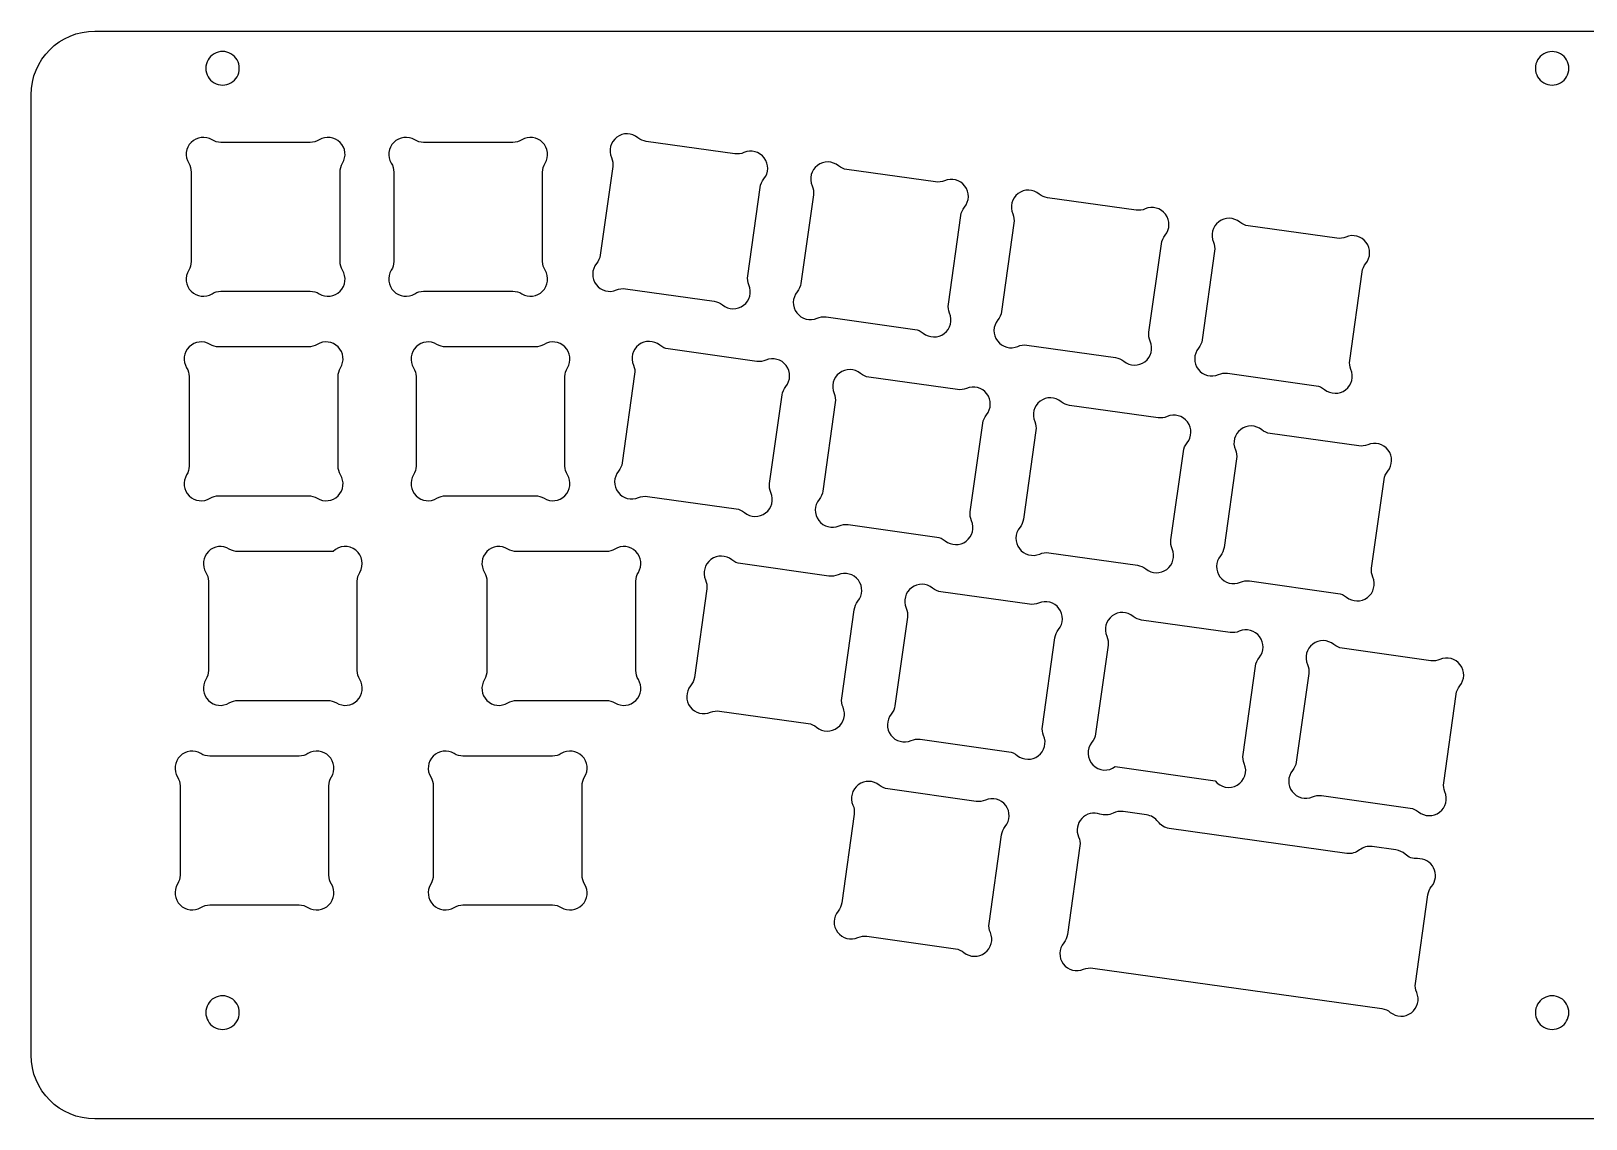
# Model space of a CAD drawing. Extents: x 270 to 563, y 355 to 458.
# Drawn here: x 270.2 to 416.4, y 355.3 to 457.6 of the extents above; entities that cross this region are included whole.
import ezdxf

# ---------------------------------------------------------------- set-up
doc = ezdxf.new("R2010")
doc.units = 0
doc.layers.add('Layer_1', color=7, linetype='CONTINUOUS')

msp = doc.modelspace()

# ---------------------------------------------------------------- linework, layer by layer
at = {"layer": 'Layer_1', "color": 1}
for points in [[(276.19267, 457.58314), (556.79966, 457.58314)], [(375.30358, 429.25847), (376.47229, 437.58612)], [(381.47633, 436.88295), (380.31158, 428.55358)], [(394.17683, 426.61513), (395.34158, 434.9445)], [(288.03752, 433.11754), (296.44783, 433.11754)], [(307.08752, 433.11754), (315.49783, 433.11754)], [(326.08587, 433.34886), (334.41502, 432.17905)], [(338.42764, 426.51536), (330.10038, 427.68507)], [(363.81969, 428.04806), (372.14705, 426.87915)], [(320.38667, 416.67274), (320.38667, 425.08404)], [(357.29253, 423.86406), (348.96339, 425.03369)], [(345.80692, 422.6543), (344.63739, 414.32698)], [(364.67256, 420.00463), (363.50178, 411.67608)], [(395.02184, 418.56175), (386.69458, 419.73212)], [(287.84573, 413.87734), (296.25762, 413.87734)], [(347.01642, 411.17025), (355.34365, 409.99988)], [(298.59899, 408.63794), (289.65667, 408.63794)], [(324.26068, 408.63794), (315.85067, 408.63794)], [(365.88045, 408.51906), (374.20798, 407.34841)], [(300.86168, 397.43239), (300.86168, 405.8428)], [(333.72454, 405.11624), (332.55381, 396.789058)], [(384.7449, 405.86791), (393.07407, 404.69828)], [(364.07351, 403.67435), (355.74547, 404.84409)], [(382.93784, 401.02205), (374.61057, 402.19242)], [(401.80226, 398.37085), (393.47487, 399.54232)], [(403.01145, 386.886736), (404.18097, 395.213906)], [(289.65667, 394.637244), (298.06668, 394.637244)], [(315.85063, 394.637244), (324.26068, 394.637244)], [(334.93264, 393.632156), (343.25983, 392.461615)], [(319.21065, 389.397743), (310.8017, 389.397743)], [(372.13533, 388.403494), (381.51691, 387.084808)], [(391.52653, 385.678037), (399.85481, 384.50755)], [(375.08217, 383.868787), (372.86045, 384.181747)], [(360.27197, 373.655622), (361.44332, 381.983041)], [(393.90056, 380.244853), (377.20895, 382.590313)], [(400.3606, 368.02238), (401.53074, 376.349766)], [(556.79966, 355.273396), (276.19267, 355.273396)]]:
    msp.add_lwpolyline(points, dxfattribs=at)
for points in [[(289.76767, 454.08314)], [(414.78467, 454.08314)], [(299.47611, 445.153)], [(392.96054, 438.09973)], [(323.36042, 435.71768)], [(306.259, 432.88419)], [(344.09851, 430.58268)], [(363.81969, 428.04806)], [(326.82782, 426.15911)], [(287.84573, 413.87734)], [(346.16345, 411.05446)], [(345.20961, 406.32466)], [(402.65514, 398.48649)], [(315.85063, 394.637244)], [(351.07131, 393.349657)], [(286.16111, 389.631127)], [(320.03922, 389.631132)], [(360.27197, 373.655622)], [(289.76767, 365.273395)], [(414.78467, 365.273395)]]:
    msp.add_lwpolyline(points, close=True, dxfattribs=at)
for points in [[(270.19268, 451.58314), (270.19268, 454.896845), (272.878965, 457.583135), (276.19267, 457.58314)], [(287.40403, 455.450437), (286.916141, 455.168208), (286.61626, 454.646777), (286.61768, 454.08314)], [(288.98132, 455.450437), (288.493432, 455.732666), (287.891918, 455.732666), (287.40403, 455.450437)], [(289.76767, 454.08314), (289.76909, 454.646777), (289.469209, 455.168208), (288.98132, 455.450437)], [(412.421632, 455.448682), (411.934052, 455.166921), (411.634004, 454.646277), (411.63467, 454.08314)], [(413.997708, 455.448682), (413.510128, 455.730443), (412.909212, 455.730443), (412.421632, 455.448682)], [(414.78467, 454.08314), (414.785336, 454.646277), (414.485288, 455.166921), (413.997708, 455.448682)], [(286.61768, 454.08314), (286.61626, 453.519503), (286.916141, 452.998073), (287.40403, 452.715843)], [(288.98132, 452.715843), (289.469209, 452.998073), (289.76909, 453.519503), (289.76767, 454.08314)], [(411.63467, 454.08314), (411.634004, 453.520003), (411.934052, 452.999359), (412.421632, 452.717598)], [(413.997708, 452.717598), (414.485288, 452.999359), (414.785336, 453.520003), (414.78467, 454.08314)], [(287.40403, 452.715843), (287.891918, 452.433614), (288.493432, 452.433614), (288.98132, 452.715843)], [(412.421632, 452.717598), (412.909212, 452.435837), (413.510128, 452.435837), (413.997708, 452.717598)], [(270.19268, 361.273395), (270.19268, 361.273395), (270.19268, 451.58314), (270.19268, 451.58314)], [(287.209, 447.353), (286.578296, 447.738888), (285.765325, 447.642355), (285.242526, 447.119499)], [(288.03752, 447.11964), (287.745126, 447.119642), (287.458413, 447.200397), (287.209, 447.353)], [(297.27635, 447.353), (297.026937, 447.200397), (296.740224, 447.119642), (296.44783, 447.11964)], [(299.242824, 447.119499), (298.720025, 447.642355), (297.907054, 447.738888), (297.27635, 447.353)], [(306.259, 447.353), (305.628296, 447.738888), (304.815325, 447.642355), (304.292526, 447.119499)], [(307.08752, 447.11964), (306.795126, 447.119642), (306.508413, 447.200397), (306.259, 447.353)], [(316.32635, 447.353), (316.076937, 447.200397), (315.790224, 447.119642), (315.49783, 447.11964)], [(318.292824, 447.119499), (317.770025, 447.642355), (316.957054, 447.738888), (316.32635, 447.353)], [(325.26781, 447.601949), (324.677305, 447.157064), (324.468515, 446.365522), (324.76276, 445.68726)], [(327.24753, 447.55928), (326.676741, 448.029195), (325.858316, 448.046835), (325.26781, 447.601949)], [(328.03558, 447.21282), (327.746001, 447.253521), (327.47329, 447.373416), (327.24753, 447.55928)], [(285.242526, 447.119499), (284.719728, 446.596643), (284.623283, 445.783662), (285.00924, 445.153)], [(296.44783, 447.11964), (296.44783, 447.11964), (288.03752, 447.11964), (288.03752, 447.11964)], [(299.47611, 445.153), (299.862067, 445.783662), (299.765622, 446.596643), (299.242824, 447.119499)], [(304.292526, 447.119499), (303.769728, 446.596643), (303.673283, 445.783662), (304.05924, 445.153)], [(315.49783, 447.11964), (315.49783, 447.11964), (307.08752, 447.11964), (307.08752, 447.11964)], [(318.52611, 445.153), (318.912067, 445.783662), (318.815622, 446.596643), (318.292824, 447.119499)], [(336.36281, 446.04246), (336.36281, 446.04246), (328.03558, 447.21282), (328.03558, 447.21282)], [(337.21581, 446.15826), (336.947569, 446.041835), (336.652382, 446.001762), (336.36281, 446.04246)], [(339.130652, 445.653482), (338.685673, 446.243964), (337.894052, 446.452645), (337.21581, 446.15826)], [(285.00924, 445.153), (285.161894, 444.903558), (285.242678, 444.616796), (285.24268, 444.32435)], [(299.24267, 444.32435), (299.242672, 444.616796), (299.323456, 444.903558), (299.47611, 445.153)], [(304.05924, 445.153), (304.211894, 444.903558), (304.292678, 444.616796), (304.29268, 444.32435)], [(318.29267, 444.32435), (318.292672, 444.616796), (318.373456, 444.903558), (318.52611, 445.153)], [(324.87843, 444.83435), (324.87843, 444.83435), (323.70701, 436.50577), (323.70701, 436.50577)], [(324.76276, 445.68726), (324.879124, 445.419033), (324.919152, 445.123881), (324.87843, 444.83435)], [(339.08816, 443.67368), (339.558065, 444.244525), (339.575632, 445.063001), (339.130652, 445.653482)], [(344.13199, 444.950779), (343.541491, 444.505814), (343.332788, 443.714193), (343.62716, 443.03594)], [(346.1118, 444.90822), (345.540969, 445.378149), (344.722488, 445.395744), (344.13199, 444.950779)], [(346.89989, 444.56178), (346.610299, 444.602468), (346.337573, 444.722357), (346.1118, 444.90822)], [(355.22713, 443.3917), (355.22713, 443.3917), (346.89989, 444.56178), (346.89989, 444.56178)], [(285.24268, 444.32435), (285.24268, 444.32435), (285.24268, 435.91284), (285.24268, 435.91284)], [(299.24267, 435.91284), (299.24267, 435.91284), (299.24267, 444.32435), (299.24267, 444.32435)], [(304.29268, 444.32435), (304.29268, 444.32435), (304.29268, 435.91284), (304.29268, 435.91284)], [(318.29267, 435.91284), (318.29267, 435.91284), (318.29267, 444.32435), (318.29267, 444.32435)], [(338.74175, 442.88565), (338.78244, 443.175217), (338.902317, 443.44792), (339.08816, 443.67368)], [(343.62716, 443.03594), (343.743575, 442.767714), (343.783649, 442.472546), (343.74296, 442.18299)], [(356.08013, 443.50753), (355.811891, 443.391095), (355.516705, 443.351011), (355.22713, 443.3917)], [(357.9949, 443.002934), (357.54988, 443.593315), (356.758312, 443.801916), (356.08013, 443.50753)], [(357.95275, 441.02324), (358.422496, 441.594145), (358.439921, 442.412552), (357.9949, 443.002934)], [(337.57161, 434.55827), (337.57161, 434.55827), (338.74175, 442.88565), (338.74175, 442.88565)], [(343.74296, 442.18299), (343.74296, 442.18299), (342.57272, 433.8554), (342.57272, 433.8554)], [(362.996405, 442.30002), (362.405968, 441.854888), (362.197464, 441.063147), (362.49207, 440.38494)], [(364.97633, 442.25783), (364.405391, 442.727709), (363.586841, 442.745151), (362.996405, 442.30002)], [(365.76447, 441.9115), (365.474872, 441.952147), (365.20213, 442.071998), (364.97633, 442.25783)], [(374.09282, 440.74253), (374.09282, 440.74253), (365.76447, 441.9115), (365.76447, 441.9115)], [(356.43746, 431.90678), (356.43746, 431.90678), (357.60653, 440.23526), (357.60653, 440.23526)], [(357.60653, 440.23526), (357.647174, 440.52479), (357.766984, 440.797473), (357.95275, 441.02324)], [(362.49207, 440.38494), (362.608585, 440.116713), (362.648745, 439.821515), (362.60812, 439.53191)], [(374.9458, 440.85849), (374.67758, 440.742015), (374.3824, 440.701886), (374.09282, 440.74253)], [(376.860737, 440.354038), (376.415656, 440.944448), (375.623995, 441.152995), (374.9458, 440.85849)], [(376.81857, 438.37422), (377.288386, 438.945144), (377.305819, 439.763628), (376.860737, 440.354038)], [(383.84319, 439.60997), (383.272015, 440.079467), (382.453534, 440.096455), (381.863369, 439.651064)], [(362.60812, 439.53191), (362.60812, 439.53191), (361.44003, 431.20431), (361.44003, 431.20431)], [(381.863369, 439.651064), (381.273204, 439.205673), (381.065076, 438.413913), (381.35993, 437.73588)], [(384.63145, 439.26413), (384.34186, 439.304614), (384.069078, 439.424294), (383.84319, 439.60997)], [(392.96054, 438.09973), (392.96054, 438.09973), (384.63145, 439.26413), (384.63145, 439.26413)], [(376.47229, 437.58612), (376.51293, 437.875699), (376.632763, 438.148426), (376.81857, 438.37422)], [(381.35993, 437.73588), (381.476546, 437.467717), (381.516827, 437.172554), (381.47633, 436.88295)], [(393.81346, 438.21616), (393.545303, 438.099536), (393.250144, 438.059245), (392.96054, 438.09973)], [(395.728724, 437.712709), (395.283326, 438.302916), (394.491518, 438.511053), (393.81346, 438.21616)], [(395.68751, 435.73281), (396.157083, 436.303972), (396.174121, 437.122501), (395.728724, 437.712709)], [(285.24268, 435.91284), (285.24268, 435.620391), (285.161896, 435.333625), (285.00924, 435.08418)], [(299.47611, 435.08418), (299.323454, 435.333625), (299.24267, 435.620391), (299.24267, 435.91284)], [(304.29268, 435.91284), (304.29268, 435.620391), (304.211896, 435.333625), (304.05924, 435.08418)], [(318.52611, 435.08418), (318.373454, 435.333625), (318.29267, 435.620391), (318.29267, 435.91284)], [(323.36042, 435.71768), (322.890317, 435.146851), (322.872645, 434.328231), (323.317675, 433.737645)], [(323.70701, 436.50577), (323.666278, 436.216163), (323.546337, 435.943436), (323.36042, 435.71768)], [(395.34158, 434.9445), (395.382081, 435.234116), (395.501793, 435.506918), (395.68751, 435.73281)], [(285.00924, 435.08418), (284.623294, 434.453519), (284.719743, 433.640545), (285.242539, 433.117694)], [(299.242811, 433.117694), (299.765607, 433.640545), (299.862056, 434.453519), (299.47611, 435.08418)], [(304.05924, 435.08418), (303.673294, 434.453519), (303.769743, 433.640545), (304.292539, 433.117694)], [(318.292811, 433.117694), (318.815607, 433.640545), (318.912056, 434.453519), (318.52611, 435.08418)], [(337.68745, 433.70525), (337.571008, 433.973494), (337.530921, 434.268688), (337.57161, 434.55827)], [(285.242539, 433.117694), (285.765335, 432.594844), (286.578298, 432.49831), (287.209, 432.88419)], [(287.209, 432.88419), (287.458414, 433.036789), (287.745127, 433.117541), (288.03752, 433.11754)], [(296.44783, 433.11754), (296.740223, 433.117541), (297.026936, 433.036789), (297.27635, 432.88419)], [(297.27635, 432.88419), (297.907052, 432.49831), (298.720015, 432.594844), (299.242811, 433.117694)], [(304.292539, 433.117694), (304.815335, 432.594844), (305.628298, 432.49831), (306.259, 432.88419)], [(306.259, 432.88419), (306.508414, 433.036789), (306.795127, 433.117541), (307.08752, 433.11754)], [(315.49783, 433.11754), (315.790223, 433.117541), (316.076936, 433.036789), (316.32635, 432.88419)], [(316.32635, 432.88419), (316.957052, 432.49831), (317.770015, 432.594844), (318.292811, 433.117694)], [(323.317675, 433.737645), (323.762705, 433.14706), (324.554481, 432.938392), (325.23278, 433.23293)], [(325.23278, 433.23293), (325.501036, 433.349415), (325.796257, 433.389534), (326.08587, 433.34886)], [(337.182786, 431.790418), (337.773222, 432.235428), (337.981854, 433.027036), (337.68745, 433.70525)], [(342.22628, 433.06734), (341.756359, 432.496516), (341.738759, 431.67805), (342.183707, 431.087554)], [(342.57272, 433.8554), (342.532027, 433.565819), (342.412138, 433.293105), (342.22628, 433.06734)], [(334.41502, 432.17905), (334.704567, 432.138384), (334.977257, 432.018542), (335.20302, 431.83274)], [(335.20302, 431.83274), (335.773899, 431.362905), (336.592351, 431.345408), (337.182786, 431.790418)], [(356.55345, 431.0537), (356.436946, 431.321947), (356.396807, 431.617164), (356.43746, 431.90678)], [(342.183707, 431.087554), (342.628656, 430.497057), (343.420257, 430.288336), (344.09851, 430.58268)], [(344.09851, 430.58268), (344.366745, 430.699089), (344.661921, 430.739152), (344.95148, 430.69845)], [(344.95148, 430.69845), (344.95148, 430.69845), (353.28076, 429.52765), (353.28076, 429.52765)], [(356.048886, 429.138568), (356.63943, 429.583643), (356.848035, 430.375427), (356.55345, 431.0537)], [(361.09385, 430.41625), (360.624129, 429.845301), (360.606769, 429.026869), (361.051857, 428.436515)], [(361.44003, 431.20431), (361.399412, 430.914756), (361.279615, 430.642044), (361.09385, 430.41625)], [(287.01715, 428.11284), (286.386466, 428.498759), (285.573489, 428.402267), (285.050665, 427.879437)], [(299.052685, 427.879437), (298.529861, 428.402267), (297.716884, 428.498759), (297.0862, 428.11284)], [(308.35393, 428.11278), (307.723218, 428.498653), (306.910248, 428.402102), (306.387462, 427.879234)], [(320.386888, 427.879234), (319.864102, 428.402102), (319.051132, 428.498653), (318.42042, 428.11278)], [(329.31237, 428.03141), (328.741527, 428.501251), (327.923107, 428.518793), (327.332657, 428.073843)], [(353.28076, 429.52765), (353.570362, 429.486943), (353.843092, 429.36703), (354.06886, 429.18114)], [(354.06886, 429.18114), (354.639728, 428.711094), (355.458342, 428.693493), (356.048886, 429.138568)], [(361.051857, 428.436515), (361.496945, 427.846161), (362.288558, 427.637642), (362.96672, 427.93212)], [(374.915055, 426.490522), (375.5055, 426.935597), (375.714068, 427.727285), (375.41955, 428.4055)], [(375.41955, 428.4055), (375.303073, 428.673716), (375.262941, 428.968892), (375.30358, 429.25847)], [(380.31158, 428.55358), (380.271083, 428.263961), (380.151375, 427.991156), (379.96566, 427.76526)], [(285.050665, 427.879437), (284.52784, 427.356608), (284.431355, 426.543631), (284.81728, 425.91295)], [(287.84573, 427.87944), (287.553312, 427.879443), (287.266576, 427.960212), (287.01715, 428.11284)], [(296.25762, 427.87944), (296.25762, 427.87944), (287.84573, 427.87944), (287.84573, 427.87944)], [(297.0862, 428.11284), (296.836774, 427.960212), (296.550038, 427.879443), (296.25762, 427.87944)], [(299.28607, 425.91295), (299.671995, 426.543631), (299.57551, 427.356608), (299.052685, 427.879437)], [(306.387462, 427.879234), (305.864675, 427.356367), (305.768249, 426.543383), (306.15422, 425.91273)], [(309.18242, 427.87944), (308.890038, 427.879441), (308.603336, 427.960189), (308.35393, 428.11278)], [(317.59193, 427.87944), (317.59193, 427.87944), (309.18242, 427.87944), (309.18242, 427.87944)], [(318.42042, 428.11278), (318.171014, 427.960189), (317.884312, 427.879441), (317.59193, 427.87944)], [(320.62013, 425.91273), (321.006101, 426.543383), (320.909675, 427.356367), (320.386888, 427.879234)], [(327.332657, 428.073843), (326.742207, 427.628893), (326.533506, 426.837336), (326.82782, 426.15911)], [(330.10038, 427.68507), (329.810827, 427.725743), (329.538132, 427.845596), (329.31237, 428.03141)], [(341.195631, 426.126604), (340.750601, 426.71709), (339.958922, 426.925721), (339.28068, 426.63125)], [(362.96672, 427.93212), (363.234939, 428.048587), (363.530115, 428.088709), (363.81969, 428.04806)], [(372.14705, 426.87915), (372.43665, 426.838497), (372.709393, 426.718639), (372.93519, 426.5328)], [(379.96566, 427.76526), (379.496087, 427.194098), (379.479049, 426.375569), (379.924446, 425.785361)], [(284.81728, 425.91295), (284.969909, 425.663521), (285.050679, 425.376782), (285.05068, 425.08436)], [(299.05267, 425.08436), (299.052671, 425.376782), (299.133441, 425.663521), (299.28607, 425.91295)], [(306.15422, 425.91273), (306.306888, 425.663278), (306.387679, 425.376501), (306.38768, 425.08404)], [(320.38667, 425.08404), (320.386671, 425.376501), (320.467462, 425.663278), (320.62013, 425.91273)], [(326.82782, 426.15911), (326.94422, 425.890876), (326.984276, 425.595704), (326.94357, 425.30615)], [(339.28068, 426.63125), (339.012435, 426.514787), (338.717233, 426.474683), (338.42764, 426.51536)], [(341.15318, 424.14673), (341.62311, 424.717598), (341.64066, 425.536118), (341.195631, 426.126604)], [(346.195555, 425.422252), (345.605123, 424.9772), (345.396538, 424.185549), (345.69101, 423.50734)], [(348.17537, 425.37999), (347.604469, 425.849833), (346.785986, 425.867305), (346.195555, 425.422252)], [(372.93519, 426.5328), (373.506097, 426.062926), (374.324611, 426.045448), (374.915055, 426.490522)], [(379.924446, 425.785361), (380.369844, 425.195154), (381.161652, 424.987017), (381.83971, 425.28191)], [(381.83971, 425.28191), (382.107864, 425.398532), (382.40302, 425.438823), (382.69262, 425.39834)], [(393.789791, 423.847016), (394.379956, 424.292407), (394.588084, 425.084167), (394.29323, 425.7622)], [(394.29323, 425.7622), (394.176614, 426.030363), (394.136333, 426.325526), (394.17683, 426.61513)], [(285.05068, 425.08436), (285.05068, 425.08436), (285.05068, 416.67242), (285.05068, 416.67242)], [(299.05267, 416.67242), (299.05267, 416.67242), (299.05267, 425.08436), (299.05267, 425.08436)], [(306.38768, 425.08404), (306.38768, 425.08404), (306.38768, 416.67274), (306.38768, 416.67274)], [(326.94357, 425.30615), (326.94357, 425.30615), (325.77283, 416.97881), (325.77283, 416.97881)], [(340.80678, 423.35869), (340.847465, 423.64826), (340.967339, 423.920966), (341.15318, 424.14673)], [(348.96339, 425.03369), (348.673837, 425.07435), (348.401139, 425.194189), (348.17537, 425.37999)], [(358.1456, 423.98), (357.877351, 423.863515), (357.582138, 423.823393), (357.29253, 423.86406)], [(360.060673, 423.475358), (359.615627, 424.065901), (358.823874, 424.274537), (358.1456, 423.98)], [(382.69262, 425.39834), (382.69262, 425.39834), (391.02171, 424.23395), (391.02171, 424.23395)], [(391.02171, 424.23395), (391.3113, 424.193466), (391.584082, 424.073786), (391.80997, 423.88811)], [(339.63659, 415.03031), (339.63659, 415.03031), (340.80678, 423.35869), (340.80678, 423.35869)], [(345.69101, 423.50734), (345.807479, 423.239097), (345.847591, 422.943895), (345.80692, 422.6543)], [(360.01807, 421.49537), (360.488106, 422.066224), (360.505719, 422.884815), (360.060673, 423.475358)], [(365.061545, 422.772534), (364.47106, 422.327556), (364.262376, 421.535934), (364.55676, 420.85769)], [(367.04135, 422.73003), (366.470507, 423.19994), (365.65203, 423.217512), (365.061545, 422.772534)], [(367.82933, 422.38363), (367.539781, 422.424326), (367.267097, 422.544199), (367.04135, 422.73003)], [(391.80997, 423.88811), (392.381145, 423.418614), (393.199626, 423.401625), (393.789791, 423.847016)], [(359.67155, 420.70728), (359.712261, 420.99688), (359.832178, 421.269606), (360.01807, 421.49537)], [(376.15784, 421.21298), (376.15784, 421.21298), (367.82933, 422.38363), (367.82933, 422.38363)], [(377.01084, 421.32877), (376.742598, 421.212349), (376.447411, 421.172279), (376.15784, 421.21298)], [(378.925766, 420.823828), (378.480821, 421.414408), (377.689142, 421.623164), (377.01084, 421.32877)], [(358.50073, 412.37846), (358.50073, 412.37846), (359.67155, 420.70728), (359.67155, 420.70728)], [(364.55676, 420.85769), (364.673196, 420.58943), (364.713269, 420.294222), (364.67256, 420.00463)], [(378.88294, 418.84391), (379.353006, 419.414699), (379.370711, 420.233247), (378.925766, 420.823828)], [(383.9268, 420.121252), (383.336292, 419.676362), (383.127505, 418.884814), (383.42176, 418.20655)], [(385.90653, 420.07858), (385.33574, 420.548501), (384.517309, 420.566142), (383.9268, 420.121252)], [(386.69458, 419.73212), (386.405001, 419.772821), (386.13229, 419.892716), (385.90653, 420.07858)], [(378.53635, 418.05583), (378.577083, 418.345433), (378.697024, 418.618156), (378.88294, 418.84391)], [(383.42176, 418.20655), (383.538124, 417.938323), (383.578152, 417.643171), (383.53743, 417.35364)], [(395.87484, 418.67755), (395.606599, 418.561125), (395.311412, 418.521052), (395.02184, 418.56175)], [(397.789672, 418.172748), (397.3447, 418.763233), (396.553085, 418.971925), (395.87484, 418.67755)], [(397.74716, 416.19295), (398.217069, 416.76379), (398.234644, 417.582263), (397.789672, 418.172748)], [(285.05068, 416.67242), (285.050679, 416.379998), (284.969909, 416.093259), (284.81728, 415.84383)], [(299.28607, 415.84383), (299.133441, 416.093259), (299.052671, 416.379998), (299.05267, 416.67242)], [(306.38768, 416.67274), (306.387679, 416.380279), (306.306888, 416.093502), (306.15422, 415.84405)], [(320.62013, 415.84405), (320.467462, 416.093502), (320.386671, 416.380279), (320.38667, 416.67274)], [(325.77283, 416.97881), (325.732119, 416.68921), (325.612202, 416.416484), (325.42631, 416.19072)], [(377.36495, 409.72713), (377.36495, 409.72713), (378.53635, 418.05583), (378.53635, 418.05583)], [(383.53743, 417.35364), (383.53743, 417.35364), (382.36601, 409.0248), (382.36601, 409.0248)], [(284.81728, 415.84383), (284.431365, 415.213149), (284.527855, 414.40018), (285.050677, 413.877356)], [(299.052673, 413.877356), (299.575495, 414.40018), (299.671985, 415.213149), (299.28607, 415.84383)], [(306.15422, 415.84405), (305.768259, 415.213397), (305.86469, 414.400421), (306.387474, 413.877559)], [(320.386876, 413.877559), (320.90966, 414.400421), (321.006091, 415.213397), (320.62013, 415.84405)], [(325.42631, 416.19072), (324.956301, 415.619911), (324.938645, 414.801388), (325.383603, 414.210843)], [(396.23061, 407.07757), (396.23061, 407.07757), (397.40075, 415.40492), (397.40075, 415.40492)], [(397.40075, 415.40492), (397.44144, 415.694487), (397.561317, 415.96719), (397.74716, 416.19295)], [(285.050677, 413.877356), (285.573499, 413.354532), (286.386468, 413.258038), (287.01715, 413.64395)], [(287.01715, 413.64395), (287.266577, 413.796574), (287.553313, 413.87734), (287.84573, 413.87734)], [(296.25762, 413.87734), (296.550037, 413.87734), (296.836773, 413.796574), (297.0862, 413.64395)], [(297.0862, 413.64395), (297.716882, 413.258038), (298.529851, 413.354532), (299.052673, 413.877356)], [(306.387474, 413.877559), (306.910258, 413.354697), (307.72322, 413.258144), (308.35393, 413.64401)], [(308.35393, 413.64401), (308.603337, 413.796597), (308.890039, 413.877342), (309.18242, 413.87734)], [(309.18242, 413.87734), (309.18242, 413.87734), (317.59193, 413.87734), (317.59193, 413.87734)], [(317.59193, 413.87734), (317.884311, 413.877342), (318.171013, 413.796597), (318.42042, 413.64401)], [(318.42042, 413.64401), (319.05113, 413.258144), (319.864092, 413.354697), (320.386876, 413.877559)], [(325.383603, 414.210843), (325.828561, 413.620297), (326.620219, 413.411568), (327.2985, 413.70596)], [(327.2985, 413.70596), (327.566738, 413.822383), (327.861921, 413.862456), (328.15149, 413.82176)], [(328.15149, 413.82176), (328.15149, 413.82176), (336.47979, 412.65133), (336.47979, 412.65133)], [(339.247708, 412.262356), (339.838212, 412.707359), (340.046878, 413.499026), (339.75244, 414.17728)], [(339.75244, 414.17728), (339.635993, 414.445526), (339.595902, 414.740724), (339.63659, 415.03031)], [(344.63739, 414.32698), (344.596723, 414.037421), (344.476874, 413.764719), (344.29106, 413.53895)], [(336.47979, 412.65133), (336.769367, 412.610635), (337.042078, 412.490747), (337.26784, 412.30489)], [(337.26784, 412.30489), (337.838688, 411.834938), (338.657204, 411.817353), (339.247708, 412.262356)], [(344.29106, 413.53895), (343.821231, 412.968091), (343.803714, 412.149664), (344.248687, 411.559226)], [(358.61647, 411.52553), (358.500079, 411.793756), (358.460026, 412.088917), (358.50073, 412.37846)], [(344.248687, 411.559226), (344.693661, 410.968787), (345.485232, 410.760115), (346.16345, 411.05446)], [(346.16345, 411.05446), (346.431683, 411.170876), (346.726859, 411.210946), (347.01642, 411.17025)], [(358.111521, 409.610741), (358.702038, 410.055667), (358.91079, 410.847263), (358.61647, 411.52553)], [(363.15529, 410.88803), (362.685327, 410.31722), (362.667692, 409.498734), (363.112633, 408.908212)], [(363.50178, 411.67608), (363.46107, 411.386497), (363.341165, 411.113786), (363.15529, 410.88803)], [(355.34365, 409.99988), (355.633242, 409.959179), (355.905964, 409.839276), (356.13173, 409.6534)], [(356.13173, 409.6534), (356.702534, 409.183451), (357.521003, 409.165815), (358.111521, 409.610741)], [(377.48066, 408.87412), (377.364264, 409.142373), (377.324222, 409.437563), (377.36495, 409.72713)], [(286.861627, 408.6379), (286.338807, 408.115065), (286.242329, 407.302087), (286.62826, 406.67141)], [(288.82811, 408.87132), (288.197422, 409.257234), (287.384447, 409.160734), (286.861627, 408.6379)], [(289.65667, 408.63794), (289.36426, 408.63794), (289.077532, 408.718703), (288.82811, 408.87132)], [(300.720505, 408.763357), (300.083686, 409.265069), (299.172261, 409.211188), (298.59899, 408.63794)], [(301.09509, 406.67141), (301.518249, 407.362922), (301.357324, 408.261645), (300.720505, 408.763357)], [(313.05564, 408.637887), (312.532825, 408.115056), (312.436347, 407.302085), (312.82227, 406.67141)], [(315.02211, 408.87132), (314.391422, 409.257223), (313.578455, 409.160719), (313.05564, 408.637887)], [(315.85067, 408.63794), (315.55826, 408.63794), (315.271532, 408.718703), (315.02211, 408.87132)], [(325.08924, 408.87132), (324.839818, 408.718703), (324.55309, 408.63794), (324.26068, 408.63794)], [(327.05571, 408.637887), (326.532895, 409.160719), (325.719928, 409.257223), (325.08924, 408.87132)], [(327.28908, 406.67141), (327.675003, 407.302085), (327.578525, 408.115056), (327.05571, 408.637887)], [(334.113663, 407.884012), (333.523181, 407.439067), (333.314463, 406.647485), (333.60879, 405.96924)], [(336.09342, 407.84148), (335.522592, 408.311374), (334.704144, 408.328957), (334.113663, 407.884012)], [(363.112633, 408.908212), (363.557574, 408.31769), (364.349192, 408.108952), (365.02746, 408.4033)], [(365.02746, 408.4033), (365.295702, 408.519709), (365.590885, 408.559769), (365.88045, 408.51906)], [(376.975708, 406.959376), (377.566205, 407.404296), (377.774955, 408.195865), (377.48066, 408.87412)], [(382.01941, 408.2367), (381.5493, 407.665866), (381.53163, 406.847236), (381.97667, 406.256648)], [(382.36601, 409.0248), (382.325277, 408.735189), (382.205333, 408.462458), (382.01941, 408.2367)], [(286.62826, 406.67141), (286.780896, 406.421976), (286.86167, 406.135229), (286.86167, 405.8428)], [(300.86168, 405.8428), (300.86168, 406.135229), (300.942454, 406.421976), (301.09509, 406.67141)], [(312.82227, 406.67141), (312.974906, 406.421976), (313.05568, 406.135229), (313.05568, 405.8428)], [(327.05567, 405.8428), (327.05567, 406.135229), (327.136444, 406.421976), (327.28908, 406.67141)], [(336.88144, 407.49507), (336.591876, 407.535762), (336.319177, 407.655639), (336.09342, 407.84148)], [(345.20961, 406.32466), (345.20961, 406.32466), (336.88144, 407.49507), (336.88144, 407.49507)], [(346.06268, 406.4405), (345.794421, 406.324049), (345.499208, 406.283961), (345.20961, 406.32466)], [(347.977675, 405.93566), (347.532693, 406.526237), (346.740978, 406.734953), (346.06268, 406.4405)], [(374.20798, 407.34841), (374.497532, 407.307705), (374.770217, 407.187821), (374.99596, 407.00198)], [(374.99596, 407.00198), (375.566769, 406.532069), (376.385212, 406.514457), (376.975708, 406.959376)], [(396.34645, 406.22455), (396.230008, 406.492794), (396.189921, 406.787988), (396.23061, 407.07757)], [(286.86167, 405.8428), (286.86167, 405.8428), (286.86167, 397.43239), (286.86167, 397.43239)], [(313.05568, 405.8428), (313.05568, 405.8428), (313.05568, 397.43243), (313.05568, 397.43243)], [(327.05567, 397.43239), (327.05567, 397.43239), (327.05567, 405.8428), (327.05567, 405.8428)], [(333.60879, 405.96924), (333.725198, 405.700994), (333.765254, 405.405807), (333.72454, 405.11624)], [(347.9349, 403.9557), (348.404972, 404.526508), (348.422657, 405.345082), (347.977675, 405.93566)], [(352.977734, 405.232875), (352.387289, 404.78794), (352.178574, 403.996404), (352.47286, 403.31818)], [(354.95742, 405.19044), (354.386583, 405.660267), (353.56818, 405.67781), (352.977734, 405.232875)], [(355.74547, 404.84409), (355.455902, 404.884759), (355.183192, 405.004616), (354.95742, 405.19044)], [(381.97667, 406.256648), (382.421711, 405.666061), (383.2135, 405.457403), (383.8918, 405.75196)], [(383.8918, 405.75196), (384.160057, 405.868454), (384.455282, 405.90858), (384.7449, 405.86791)], [(395.841804, 404.309738), (396.432224, 404.75475), (396.640847, 405.546345), (396.34645, 406.22455)], [(347.58833, 403.16766), (347.629065, 403.457247), (347.748998, 403.729955), (347.9349, 403.9557)], [(364.9266, 403.79027), (364.658343, 403.673788), (364.363122, 403.633673), (364.07351, 403.67435)], [(366.841569, 403.285679), (366.396522, 403.876154), (365.604835, 404.084762), (364.9266, 403.79027)], [(393.07407, 404.69828), (393.363609, 404.657623), (393.636296, 404.537795), (393.86206, 404.35201)], [(393.86206, 404.35201), (394.432946, 403.882201), (395.251385, 403.864725), (395.841804, 404.309738)], [(346.41696, 394.840116), (346.41696, 394.840116), (347.58833, 403.16766), (347.58833, 403.16766)], [(352.58858, 402.46526), (352.58858, 402.46526), (351.41782, 394.137716), (351.41782, 394.137716)], [(352.47286, 403.31818), (352.589243, 403.049955), (352.629288, 402.754798), (352.58858, 402.46526)], [(366.79917, 401.3058), (367.269087, 401.876681), (367.286616, 402.695204), (366.841569, 403.285679)], [(371.842666, 402.581431), (371.25216, 402.13644), (371.043481, 401.344785), (371.3379, 400.66653)], [(373.82252, 402.53888), (373.251679, 403.00883), (372.433171, 403.026422), (371.842666, 402.581431)], [(374.61057, 402.19242), (374.320991, 402.233121), (374.04828, 402.353016), (373.82252, 402.53888)], [(366.45279, 400.51778), (366.493473, 400.807341), (366.61334, 401.08004), (366.79917, 401.3058)], [(371.3379, 400.66653), (371.454339, 400.398285), (371.494422, 400.103091), (371.45373, 399.81351)], [(383.79084, 401.13785), (383.522599, 401.021425), (383.227412, 400.981352), (382.93784, 401.02205)], [(385.705672, 400.633048), (385.2607, 401.223533), (384.469085, 401.432225), (383.79084, 401.13785)], [(385.66316, 398.65325), (386.133069, 399.22409), (386.150644, 400.042563), (385.705672, 400.633048)], [(365.28257, 392.1891), (365.28257, 392.1891), (366.45279, 400.51778), (366.45279, 400.51778)], [(371.45373, 399.81351), (371.45373, 399.81351), (370.2836, 391.486274), (370.2836, 391.486274)], [(390.706772, 399.931811), (390.11617, 399.48683), (389.907443, 398.695092), (390.20191, 398.01678)], [(392.68677, 399.88896), (392.115972, 400.359075), (391.297374, 400.376791), (390.706772, 399.931811)], [(393.47487, 399.54232), (393.185254, 399.583064), (392.912524, 399.703023), (392.68677, 399.88896)], [(384.14661, 389.537782), (384.14661, 389.537782), (385.31675, 397.86522), (385.31675, 397.86522)], [(385.31675, 397.86522), (385.35744, 398.154787), (385.477317, 398.42749), (385.66316, 398.65325)], [(390.20191, 398.01678), (390.318361, 397.748528), (390.358452, 397.453323), (390.31776, 397.16373)], [(402.65514, 398.48649), (402.386919, 398.370142), (402.091778, 398.330124), (401.80226, 398.37085)], [(404.569716, 397.981503), (404.124827, 398.571932), (403.333357, 398.780689), (402.65514, 398.48649)], [(404.52728, 396.001904), (404.997062, 396.572725), (405.014605, 397.391075), (404.569716, 397.981503)], [(286.62826, 396.603778), (286.242322, 395.9731), (286.338796, 395.160117), (286.861618, 394.637279)], [(286.86167, 397.43239), (286.86167, 397.13996), (286.780897, 396.853212), (286.62826, 396.603778)], [(301.09509, 396.603778), (300.942453, 396.853212), (300.86168, 397.13996), (300.86168, 397.43239)], [(300.861732, 394.637279), (301.384554, 395.160117), (301.481028, 395.9731), (301.09509, 396.603778)], [(312.82226, 396.60381), (312.436329, 395.97314), (312.532797, 395.160169), (313.055605, 394.637331)], [(313.05568, 397.43243), (313.055679, 397.139996), (312.974902, 396.853245), (312.82226, 396.60381)], [(327.28908, 396.603778), (327.136443, 396.853212), (327.05567, 397.13996), (327.05567, 397.43239)], [(327.055718, 394.637291), (327.578535, 395.160127), (327.675011, 395.973102), (327.28908, 396.603778)], [(332.55381, 396.789058), (332.513097, 396.499488), (332.393195, 396.22679), (332.20733, 396.001042)], [(390.31776, 397.16373), (390.31776, 397.16373), (389.14755, 388.834818), (389.14755, 388.834818)], [(332.20733, 396.001042), (331.737361, 395.430218), (331.719741, 394.611712), (332.16471, 394.021191)], [(346.53263, 393.987179), (346.416261, 394.255414), (346.376233, 394.550577), (346.41696, 394.840116)], [(404.18097, 395.213906), (404.221637, 395.503452), (404.341479, 395.776142), (404.52728, 396.001904)], [(286.861618, 394.637279), (287.38444, 394.114441), (288.197421, 394.017942), (288.82811, 394.403861)], [(288.82811, 394.403861), (289.077532, 394.556479), (289.36426, 394.637243), (289.65667, 394.637244)], [(298.06668, 394.637244), (298.35909, 394.637243), (298.645818, 394.556479), (298.89524, 394.403861)], [(298.89524, 394.403861), (299.525929, 394.017942), (300.33891, 394.114441), (300.861732, 394.637279)], [(313.055605, 394.637331), (313.578412, 394.114493), (314.391377, 394.017977), (315.02207, 394.403871)], [(315.02207, 394.403871), (315.271493, 394.556486), (315.558221, 394.637246), (315.85063, 394.637244)], [(324.26068, 394.637244), (324.55309, 394.637243), (324.839818, 394.556479), (325.08924, 394.403861)], [(325.08924, 394.403861), (325.719929, 394.017953), (326.532902, 394.114456), (327.055718, 394.637291)], [(332.16471, 394.021191), (332.609679, 393.430671), (333.401324, 393.221963), (334.07959, 393.516356)], [(334.07959, 393.516356), (334.347847, 393.63279), (334.643052, 393.672863), (334.93264, 393.632156)], [(346.027582, 392.072487), (346.618088, 392.517374), (346.826877, 393.308916), (346.53263, 393.987179)], [(351.07131, 393.349657), (350.601312, 392.778837), (350.583675, 391.960312), (351.028648, 391.369776)], [(351.41782, 394.137716), (351.377106, 393.848128), (351.257193, 393.575414), (351.07131, 393.349657)], [(343.25983, 392.461615), (343.549402, 392.420911), (343.822106, 392.301017), (344.04786, 392.115157)], [(344.04786, 392.115157), (344.618649, 391.645241), (345.437076, 391.627601), (346.027582, 392.072487)], [(365.3984, 391.336107), (365.281966, 391.604344), (365.241883, 391.899528), (365.28257, 392.1891)], [(351.028648, 391.369776), (351.47362, 390.77924), (352.265286, 390.57053), (352.94356, 390.86494)], [(352.94356, 390.86494), (353.211806, 390.981375), (353.507, 391.021454), (353.79658, 390.980758)], [(353.79658, 390.980758), (353.79658, 390.980758), (362.12569, 389.810239), (362.12569, 389.810239)], [(364.893616, 389.421219), (365.484122, 389.866203), (365.692808, 390.657851), (365.3984, 391.336107)], [(369.93719, 390.698239), (369.421951, 390.072341), (369.456259, 389.159997), (370.017048, 388.574562)], [(370.2836, 391.486274), (370.242911, 391.196705), (370.123033, 390.924), (369.93719, 390.698239)], [(284.19464, 389.397694), (283.671825, 388.874863), (283.575347, 388.061892), (283.96127, 387.431217)], [(286.16111, 389.631127), (285.530422, 390.01703), (284.717455, 389.920526), (284.19464, 389.397694)], [(286.98968, 389.397743), (286.697267, 389.397743), (286.410535, 389.478507), (286.16111, 389.631127)], [(295.39954, 389.397743), (295.39954, 389.397743), (286.98968, 389.397743), (286.98968, 389.397743)], [(296.22815, 389.63115), (295.978716, 389.478515), (295.691969, 389.397742), (295.39954, 389.397743)], [(298.194635, 389.397782), (297.671801, 389.9206), (296.858827, 390.017078), (296.22815, 389.63115)], [(298.42806, 387.431304), (298.813969, 388.061992), (298.717468, 388.874964), (298.194635, 389.397782)], [(308.006643, 389.397721), (307.48382, 388.874888), (307.38734, 388.061909), (307.77327, 387.43123)], [(309.97313, 389.631132), (309.342443, 390.01705), (308.529466, 389.920554), (308.006643, 389.397721)], [(310.8017, 389.397743), (310.509286, 389.397744), (310.222554, 389.47851), (309.97313, 389.631132)], [(320.03922, 389.631132), (319.789796, 389.47851), (319.503064, 389.397744), (319.21065, 389.397743)], [(322.005707, 389.397721), (321.482884, 389.920554), (320.669907, 390.01705), (320.03922, 389.631132)], [(322.23908, 387.43123), (322.62501, 388.061909), (322.52853, 388.874888), (322.005707, 389.397721)], [(362.12569, 389.810239), (362.41528, 389.769543), (362.688002, 389.649647), (362.91377, 389.463778)], [(362.91377, 389.463778), (363.484608, 388.99383), (364.303111, 388.976235), (364.893616, 389.421219)], [(384.26245, 388.68476), (384.146008, 388.953004), (384.10592, 389.248199), (384.14661, 389.537782)], [(283.96127, 387.431217), (284.113903, 387.181783), (284.194673, 386.895036), (284.19467, 386.602608)], [(298.19468, 386.602738), (298.194679, 386.89515), (298.275442, 387.18188), (298.42806, 387.431304)], [(307.77327, 387.43123), (307.925901, 387.181798), (308.006671, 386.895054), (308.00667, 386.602629)], [(322.00567, 386.602629), (322.005672, 386.895055), (322.086445, 387.181799), (322.23908, 387.43123)], [(370.017048, 388.574562), (370.577838, 387.989126), (371.487864, 387.915635), (372.13533, 388.403494)], [(383.600348, 386.665268), (384.30082, 387.073466), (384.585269, 387.941071), (384.26245, 388.68476)], [(388.80116, 388.046794), (388.331274, 387.475945), (388.31372, 386.657482), (388.758698, 386.067012)], [(389.14755, 388.834818), (389.106865, 388.545255), (388.986994, 388.272554), (388.80116, 388.046794)], [(284.19467, 386.602608), (284.19467, 386.602608), (284.19467, 378.193351), (284.19467, 378.193351)], [(298.19468, 378.191353), (298.19468, 378.191353), (298.19468, 386.602738), (298.19468, 386.602738)], [(308.00667, 386.602629), (308.00667, 386.602629), (308.00667, 378.193456), (308.00667, 378.193456)], [(322.00567, 378.193456), (322.00567, 378.193456), (322.00567, 386.602629), (322.00567, 386.602629)], [(347.96866, 386.699633), (347.378162, 386.254683), (347.169443, 385.463079), (347.46379, 384.784825)], [(349.94845, 386.657059), (349.377626, 387.126983), (348.559157, 387.144583), (347.96866, 386.699633)], [(350.73646, 386.310627), (350.446897, 386.351327), (350.174202, 386.471212), (349.94845, 386.657059)], [(359.06467, 385.140089), (359.06467, 385.140089), (350.73646, 386.310627), (350.73646, 386.310627)], [(381.51691, 387.084808), (382.004798, 386.437312), (382.899875, 386.257071), (383.600348, 386.665268)], [(388.758698, 386.067012), (389.203676, 385.476542), (389.995284, 385.267862), (390.67352, 385.562237)], [(402.622775, 384.11863), (403.213278, 384.563679), (403.421894, 385.355395), (403.12738, 386.033645)], [(403.12738, 386.033645), (403.010894, 386.301901), (402.970776, 386.597122), (403.01145, 386.886736)], [(347.46379, 384.784825), (347.580201, 384.516579), (347.620261, 384.221393), (347.57955, 383.931824)], [(359.91772, 385.255911), (359.649466, 385.13947), (359.35426, 385.099388), (359.06467, 385.140089)], [(361.832691, 384.751036), (361.387721, 385.341614), (360.596019, 385.550344), (359.91772, 385.255911)], [(361.7899, 382.771092), (362.259969, 383.341894), (362.27766, 384.160459), (361.832691, 384.751036)], [(390.67352, 385.562237), (390.941765, 385.678664), (391.236955, 385.718737), (391.52653, 385.678037)], [(399.85481, 384.50755), (400.144384, 384.466852), (400.417091, 384.346963), (400.64285, 384.161107)], [(347.57955, 383.931824), (347.57955, 383.931824), (346.4088, 375.60436), (346.4088, 375.60436)], [(368.983695, 383.53017), (368.550072, 383.064592), (368.433503, 382.386338), (368.6868, 381.802701)], [(370.68573, 383.948942), (370.085585, 384.16017), (369.417317, 383.995748), (368.983695, 383.53017)], [(371.9259, 384.028082), (371.540439, 383.834275), (371.092699, 383.805703), (370.68573, 383.948942)], [(372.86045, 384.181747), (372.540555, 384.226808), (372.214525, 384.1732), (371.9259, 384.028082)], [(376.14529, 383.229588), (375.892274, 383.578021), (375.508568, 383.808724), (375.08217, 383.868787)], [(377.20895, 382.590313), (376.782344, 382.650256), (376.398417, 382.881001), (376.14529, 383.229588)], [(400.64285, 384.161107), (401.213722, 383.691142), (402.032273, 383.673581), (402.622775, 384.11863)], [(361.44332, 381.983041), (361.484056, 382.272633), (361.603993, 382.545345), (361.7899, 382.771092)], [(368.6868, 381.802701), (368.80322, 381.534454), (368.843287, 381.239263), (368.80258, 380.949689)], [(368.80258, 380.949689), (368.80258, 380.949689), (367.63179, 372.621111), (367.63179, 372.621111)], [(395.09904, 380.566113), (394.759672, 380.300874), (394.327093, 380.184918), (393.90056, 380.244853)], [(396.29797, 380.887312), (395.871297, 380.94739), (395.438532, 380.83145), (395.09904, 380.566113)], [(398.52191, 380.574164), (398.52191, 380.574164), (396.29797, 380.887312), (396.29797, 380.887312)], [(399.37656, 380.169378), (399.139413, 380.387995), (398.8413, 380.52919), (398.52191, 380.574164)], [(400.54685, 379.751884), (400.116232, 379.726264), (399.69373, 379.876989), (399.37656, 380.169378)], [(402.067845, 378.880389), (401.779246, 379.447489), (401.182037, 379.789675), (400.54685, 379.751884)], [(401.87716, 377.137814), (402.281573, 377.629079), (402.356444, 378.31329), (402.067845, 378.880389)], [(283.96129, 377.364781), (283.575381, 376.734093), (283.671882, 375.921121), (284.194715, 375.398303)], [(284.19467, 378.193351), (284.194671, 377.900938), (284.113909, 377.614206), (283.96129, 377.364781)], [(298.193361, 375.397031), (298.716432, 375.919611), (298.813303, 376.73254), (298.42768, 377.363403)], [(298.42768, 377.363403), (298.275304, 377.612687), (298.194678, 377.899187), (298.19468, 378.191353)], [(307.77327, 377.364856), (307.387342, 376.734177), (307.483823, 375.921199), (308.006646, 375.398367)], [(308.00667, 378.193456), (308.006671, 377.901031), (307.925901, 377.614288), (307.77327, 377.364856)], [(322.23908, 377.364856), (322.086445, 377.614287), (322.005672, 377.90103), (322.00567, 378.193456)], [(322.005704, 375.398367), (322.528527, 375.921199), (322.625008, 376.734177), (322.23908, 377.364856)], [(401.53074, 376.349766), (401.57143, 376.639341), (401.691311, 376.91205), (401.87716, 377.137814)], [(284.194715, 375.398303), (284.717549, 374.875485), (285.530523, 374.779007), (286.1612, 375.164935)], [(286.1612, 375.164935), (286.410634, 375.317571), (286.697381, 375.398343), (286.98981, 375.398343)], [(286.98981, 375.398343), (286.98981, 375.398343), (295.39755, 375.398343), (295.39755, 375.398343)], [(295.39755, 375.398343), (295.690223, 375.398342), (295.977198, 375.317434), (296.22677, 375.164557)], [(296.22677, 375.164557), (296.857271, 374.778342), (297.67029, 374.87445), (298.193361, 375.397031)], [(308.006646, 375.398367), (308.529468, 374.875536), (309.342444, 374.77904), (309.97313, 375.164956)], [(309.97313, 375.164956), (310.222554, 375.317577), (310.509286, 375.398342), (310.8017, 375.398343)], [(310.8017, 375.398343), (310.8017, 375.398343), (319.21065, 375.398343), (319.21065, 375.398343)], [(319.21065, 375.398343), (319.503064, 375.398342), (319.789796, 375.317577), (320.03922, 375.164956)], [(320.03922, 375.164956), (320.669906, 374.77904), (321.482882, 374.875536), (322.005704, 375.398367)], [(346.06233, 374.816347), (345.592357, 374.245518), (345.574741, 373.427004), (346.01972, 372.836483)], [(346.4088, 375.60436), (346.36809, 375.314792), (346.248191, 375.042095), (346.06233, 374.816347)], [(346.01972, 372.836483), (346.464698, 372.245963), (347.256355, 372.037265), (347.93462, 372.331674)], [(359.882613, 370.887998), (360.473109, 371.332889), (360.681889, 372.124428), (360.38764, 372.802685)], [(360.38764, 372.802685), (360.271271, 373.07092), (360.231243, 373.366083), (360.27197, 373.655622)], [(347.93462, 372.331674), (348.202875, 372.448113), (348.49808, 372.488192), (348.78767, 372.44749)], [(348.78767, 372.44749), (348.78767, 372.44749), (357.11488, 371.277068), (357.11488, 371.277068)], [(367.28528, 371.833023), (366.81527, 371.262199), (366.797631, 370.443659), (367.242616, 369.853118)], [(367.63179, 372.621111), (367.591081, 372.331513), (367.471168, 372.058788), (367.28528, 371.833023)], [(357.11488, 371.277068), (357.404446, 371.236369), (357.677146, 371.116483), (357.9029, 370.930633)], [(357.9029, 370.930633), (358.473695, 370.460732), (359.292116, 370.443106), (359.882613, 370.887998)], [(367.242616, 369.853118), (367.6876, 369.262577), (368.479283, 369.053878), (369.15756, 369.348311)], [(369.15756, 369.348311), (369.425798, 369.464749), (369.720984, 369.504837), (370.01056, 369.464151)], [(370.01056, 369.464151), (370.01056, 369.464151), (397.20379, 365.64344), (397.20379, 365.64344)], [(399.971653, 365.254547), (400.562132, 365.69953), (400.770809, 366.491152), (400.47642, 367.169393)], [(400.47642, 367.169393), (400.359991, 367.437629), (400.319911, 367.732811), (400.3606, 368.02238)], [(287.40403, 366.640692), (286.916141, 366.358463), (286.61626, 365.837032), (286.61768, 365.273395)], [(288.98132, 366.640692), (288.493432, 366.922921), (287.891918, 366.922921), (287.40403, 366.640692)], [(289.76767, 365.273395), (289.76909, 365.837032), (289.469209, 366.358463), (288.98132, 366.640692)], [(397.20379, 365.64344), (397.493368, 365.602755), (397.766082, 365.482877), (397.99185, 365.297029)], [(412.421632, 366.638937), (411.934052, 366.357176), (411.634004, 365.836532), (411.63467, 365.273395)], [(413.997708, 366.638937), (413.510128, 366.920698), (412.909212, 366.920698), (412.421632, 366.638937)], [(414.78467, 365.273395), (414.785336, 365.836532), (414.485288, 366.357176), (413.997708, 366.638937)], [(286.61768, 365.273395), (286.61626, 364.709758), (286.916141, 364.188328), (287.40403, 363.906098)], [(288.98132, 363.906098), (289.469209, 364.188328), (289.76909, 364.709758), (289.76767, 365.273395)], [(397.99185, 365.297029), (398.562698, 364.827126), (399.381174, 364.809564), (399.971653, 365.254547)], [(411.63467, 365.273395), (411.634004, 364.710258), (411.934052, 364.189614), (412.421632, 363.907853)], [(413.997708, 363.907853), (414.485288, 364.189614), (414.785336, 364.710258), (414.78467, 365.273395)], [(287.40403, 363.906098), (287.891918, 363.623869), (288.493432, 363.623869), (288.98132, 363.906098)], [(412.421632, 363.907853), (412.909212, 363.626092), (413.510128, 363.626092), (413.997708, 363.907853)], [(276.19267, 355.273396), (272.878966, 355.273401), (270.19268, 357.959691), (270.19268, 361.273395)]]:
    msp.add_open_spline(points, degree=3, dxfattribs=at)

doc.saveas('drawing.dxf')
